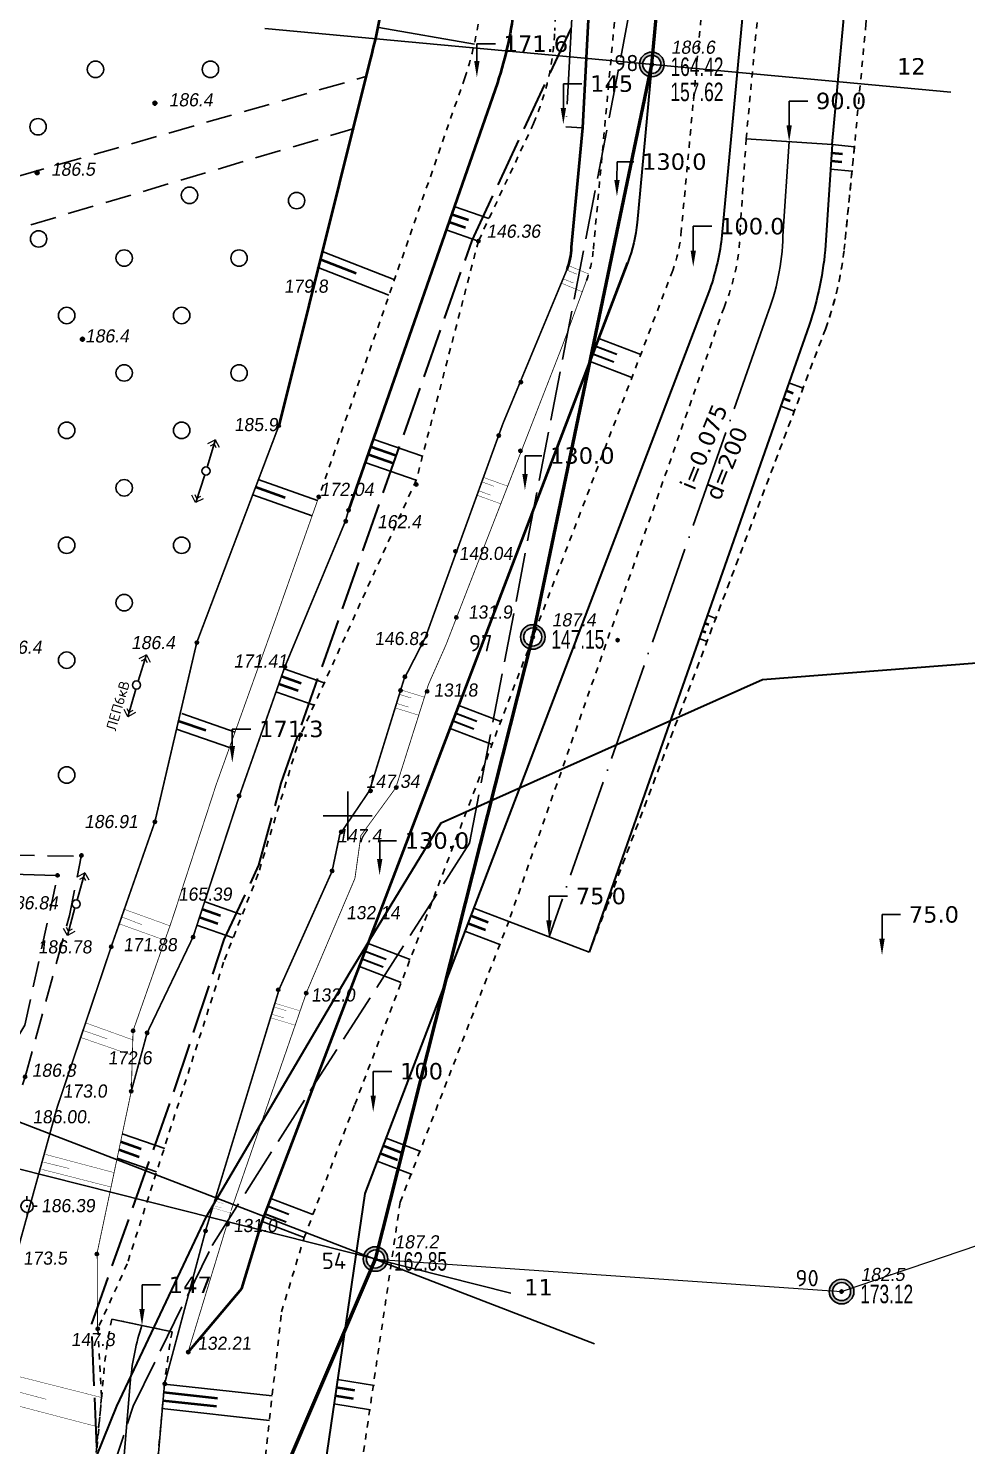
# Model space of a CAD drawing. Header units: millimetres. Extents: x 0 to 6474735, y 0 to 11273163.
# Drawn here: x 3233322.2 to 3233550.8, y 5635446.5 to 5635792 of the extents above; entities that cross this region are included whole.
import ezdxf
from ezdxf import colors
from ezdxf.entities.mleader import LeaderData, LeaderLine
from ezdxf.enums import TextEntityAlignment as Align
from ezdxf.math import Vec2, Vec3

# ---------------------------------------------------------------- set-up
doc = ezdxf.new("R2010")
doc.units = ezdxf.units.MM
doc.header["$PDMODE"] = 32
doc.header["$PDSIZE"] = 0.8
for name, pattern in [('ACAD_ISO02W100', [15, 12, -3]), ('ACAD_ISO04W100', [30, 24, -3, 0, -3]), ('AHIDDEN2', [3, 1.5, -1.5]), ('AHIDDEN4', [7, 5, -2]), ('DASHED2', [9.525, 6.35, -3.175])]:
    doc.linetypes.add(name, pattern=pattern)
for name, color, linetype in [('1 доб', 7, 'Continuous'), ('5 р1ків', 7, 'Continuous'), ('NB', 7, 'Continuous'), ('ВЫСОТЫ', 7, 'Continuous'), ('Контур запасів', 7, 'Continuous'), ('кресты', 7, 'Continuous'), ('НАДЗЕМКА', 7, 'Continuous'), ('ОБОчина', 7, 'Continuous'), ('оформлення', 7, 'Continuous'), ('ОШИБКИ', 7, 'Continuous'), ('ПИКЕТЫ', 7, 'Continuous'), ('ПЛАН НА КІНЕЦЬ', 7, 'Continuous'), ('ПРОМЫШЛ', 7, 'Continuous'), ('ПРОМЫШЛЕННЫЕ', 7, 'Continuous'), ('ПУНКТЫ', 7, 'Continuous'), ('РАСТИТ', 7, 'Continuous'), ('РЕЛЬЕФ', 7, 'Continuous'), ('ТОКА_СТ', 1, 'Continuous')]:
    doc.layers.add(name, color=color, linetype=linetype)
doc.styles.add('grad', font='grad.shx')
doc.styles.add('ISO Proportional', font='isocpeur.ttf')
doc.styles.add('universw', font='universw.shx', dxfattribs={"oblique": 10})
doc.styles.add('user', font='symeteo.shx', dxfattribs={"height": 2.5})
doc.styles.add('стиль1', font='verdana.ttf', dxfattribs={"height": 4})

# ---------------------------------------------------------------- blocks, each defined once
blk = doc.blocks.new('piket')
at = {"layer": 'ПИКЕТЫ', "linetype": 'Continuous'}
h = blk.add_hatch(color=7, dxfattribs=at)
edge = h.paths.add_edge_path()
edge.add_arc((0, 0), 0.3, 0, 360)
at = {"layer": 'ПИКЕТЫ', "color": 7, "linetype": 'Continuous'}
blk.add_circle((0, 0), 0.3, dxfattribs=at)
at = {"layer": 'ВЫСОТЫ', "style": 'universw', "oblique": 6}
blk.add_attdef('H', (1.88, -0.23), '', height=2, dxfattribs=at)
at = {"layer": 'ТОКА_СТ', "style": 'universw', "oblique": 6, "flags": 1}
blk.add_attdef('POINT', text='', height=2, dxfattribs=at).set_placement((0, -2.79), align=Align.CENTER)
blk = doc.blocks.new('89_1')
h = blk.add_hatch(color=256)
h.paths.add_polyline_path([(-1.5, 0, 1), (1.5, 0, 1)])
h.paths.add_polyline_path([(1.1, 0, -1), (-1.1, 0, -1)], flags=16)
h.paths.add_polyline_path([(0.06, 0, -1), (-0.06, 0, -1)], flags=0)
for radius in [1.5, 1.1, 0.0622]:
    blk.add_circle((0, 0), radius)
at = {"color": 7, "linetype": 'Continuous', "style": 'grad', "oblique": 10, "width": 0.7}
for tag, p in [('P37', (6.48, 0.16)), ('P4', (6.45, -2.94))]:
    blk.add_attdef(tag, text='', height=2.5, dxfattribs=at).set_placement(p, align=Align.CENTER)
at = {"color": 7, "linetype": 'Continuous', "style": 'user', "flags": 8}
blk.add_attdef('ddddd', (2.53, -1.14), '', height=2.5, dxfattribs=at)
blk = doc.blocks.new('POINTINV')
at = {"layer": 'ПУНКТЫ', "color": 0, "linetype": 'Continuous'}
blk.add_point((0, 0), dxfattribs=at)
at = {"layer": 'ВЫСОТЫ', "color": 0, "style": 'grad', "width": 0.7}
blk.add_attdef('POINT_H', (1.6, -0.8), '', height=1.65, dxfattribs=at)
at = {"layer": 'ОШИБКИ', "color": 0, "linetype": 'Continuous', "style": 'grad', "width": 0.7, "flags": 1}
blk.add_attdef('POINT_MX', text='', height=1.65, dxfattribs=at).set_placement((-4.2077, 4.453385), align=Align.RIGHT)
blk.add_attdef('POINT_MY', (2.8923, 4.253385), '', height=1.65, dxfattribs=at)
blk = doc.blocks.new('5_1')
at = {"linetype": 'Continuous'}
h = blk.add_hatch(color=7, dxfattribs=at)
edge = h.paths.add_edge_path()
edge.add_arc((0, 0), 0.0588, 0, 360)
at = {"color": 7, "linetype": 'Continuous'}
for p, q in [((-0.75, 0), (-1.25, 0)), ((0, 0.75), (0, 1.25)), ((0.75, 0), (1.25, 0)), ((0, -0.75), (0, -1.25))]:
    blk.add_line(p, q, dxfattribs=at)
for radius in [0.75, 0.0588]:
    blk.add_circle((0, 0), radius, dxfattribs=at)
at = {"color": 7, "linetype": 'Continuous', "style": 'grad', "oblique": 10, "width": 0.7}
blk.add_attdef('P4', (2, 0.7), '', height=2.5, dxfattribs=at)
blk.add_attdef('P37', text='', height=2.5, dxfattribs=at).set_placement((-2, 0), align=Align.MIDDLE_RIGHT)
at = {"color": 7, "linetype": 'Continuous', "style": 'user', "flags": 8}
blk.add_attdef('ddddd', text='', height=2.5, dxfattribs=at).set_placement((2, 0), align=Align.MIDDLE_LEFT)
at = {"color": 7, "linetype": 'Continuous', "style": 'grad', "oblique": 10, "width": 0.7}
blk.add_attdef('P69', text='', height=2.5, dxfattribs=at).set_placement((2, -0.7), align=Align.TOP_LEFT)
blk = doc.blocks.new('372')
blk.add_circle((0, 0), 1)
blk = doc.blocks.new('368')
at = {"color": 0, "linetype": 'Continuous'}
blk.add_blockref('372', (0, 0), dxfattribs=at)
blk = doc.blocks.new('A$C554904CD')
at = {"layer": '5 р1ків', "color": 7, "lineweight": 30}
for points in [[(1.42, 3.74), (6.53, 1.79)], [(0.71, 1.87), (5.81, -0.08)]]:
    blk.add_lwpolyline(points, dxfattribs=at)
at = {"layer": '5 р1ків', "color": 7}
for points in [[(2.14, 5.61), (12.34, 1.72)], [(0, 0), (10.2, -3.89)]]:
    blk.add_lwpolyline(points, dxfattribs=at)

msp = doc.modelspace()

# ---------------------------------------------------------------- hatches: boundary and pattern name
at = {"layer": 'ПИКЕТЫ', "linetype": 'Continuous'}
h = msp.add_hatch(color=7, dxfattribs=at)
edge = h.paths.add_edge_path()
edge.add_arc((3233353.031, 5635773.722), 0.48, 0, 360)
h = msp.add_hatch(color=7, dxfattribs=at)
edge = h.paths.add_edge_path()
edge.add_arc((3233324.337, 5635756.804), 0.48, 0, 360)
h = msp.add_hatch(color=7, dxfattribs=at)
edge = h.paths.add_edge_path()
edge.add_arc((3233335.386, 5635716.193), 0.48, 0, 360)

# ---------------------------------------------------------------- linework, layer by layer
at = {"color": 7, "linetype": 'DASHED2'}
msp.add_line((3233288.765, 5635590.927), (3233335.087, 5635590.167), dxfattribs=at)
for points in [[(3233237.425, 5635732.35), (3233404.425, 5635780.189)], [(3233240.623, 5635719.661), (3233401.61, 5635767.529)]]:
    msp.add_lwpolyline(points, dxfattribs=at)
at = {"color": 7}
msp.add_lwpolyline([(3233289.204, 5635586.675), (3233328.895, 5635585.473)], dxfattribs=at)
at = {"color": 7, "linetype": 'Continuous'}
for centre in [(3233365.475, 5635684.07), (3233348.545, 5635631.924), (3233333.846, 5635578.54)]:
    msp.add_circle(centre, 1, dxfattribs=at)
at = {"layer": '1 доб', "linetype": 'ACAD_ISO02W100'}
msp.add_lwpolyline([(3233327.563, 5635394.97), (3233347.76, 5635456.127), (3233366.952, 5635495.328), (3233390.897, 5635532.987), (3233429.669, 5635593.376), (3233480.412, 5635857.152), (3233485.499, 5635914.629), (3233488.094, 5635922.114), (3233489.874, 5635938.129), (3233505.084, 5635961.758), (3233507.736, 5635985.773), (3233507.499, 5636000.976), (3233503.64, 5636022.312), (3233526.553, 5636021.709), (3233560.739, 5636016.298), (3233568.277, 5636002.664), (3233618.097, 5636000.745), (3233630.062, 5635996.734), (3233629.979, 5635994.449), (3233693.283, 5635994.843), (3233695.559, 5635981.609), (3233810.917, 5635986.207)], dxfattribs=at)
at = {"layer": '1 доб', "linetype": 'ACAD_ISO02W100', "lineweight": 30}
msp.add_lwpolyline([(3233339.522, 5635431.182), (3233337.635, 5635476.211), (3233357.755, 5635532.987), (3233369.94, 5635569.924), (3233378.387, 5635587.994), (3233383.795, 5635608.016), (3233430.301, 5635740.259), (3233478.83, 5635844.222)], dxfattribs=at)
at = {"layer": '1 доб', "linetype": 'Continuous', "lineweight": 30}
msp.add_lwpolyline([(3233327.039, 5635414.733), (3233343.778, 5635456.159), (3233365.564, 5635502.369), (3233400.416, 5635561.673), (3233422.801, 5635598.31), (3233501.093, 5635633.276), (3233589.771, 5635640.154), (3233598.703, 5635643.13), (3233660.229, 5635738.041), (3233715.432, 5635772.049)], dxfattribs=at)
msp.add_lwpolyline([(3233327.039, 5635414.733), (3233343.778, 5635456.159), (3233365.564, 5635502.369), (3233400.416, 5635561.673), (3233422.801, 5635598.31), (3233501.093, 5635633.276), (3233589.771, 5635640.154), (3233598.703, 5635643.13), (3233660.229, 5635738.041), (3233715.432, 5635772.049)], dxfattribs=at)
at = {"layer": '1 доб', "color": 3, "linetype": 'Continuous', "lineweight": 30}
msp.add_lwpolyline([(3233327.039, 5635414.733), (3233343.778, 5635456.159), (3233365.564, 5635502.369), (3233400.416, 5635561.673), (3233422.801, 5635598.31), (3233501.093, 5635633.276), (3233589.771, 5635640.154), (3233598.703, 5635643.13), (3233660.229, 5635738.041), (3233715.432, 5635772.049)], dxfattribs=at)
at = {"layer": '1 доб', "color": 6}
msp.add_lwpolyline([(3233294.92, 5635535.083), (3233460.161, 5635471.328)], dxfattribs=at)
at = {"layer": '5 р1ків'}
msp.add_line((3233342.557, 5635477.383), (3233357.232, 5635474.286), dxfattribs=at)
at = {"layer": '5 р1ків', "lineweight": 40}
msp.add_lwpolyline([(3233361.161, 5635469.344), (3233361.161, 5635469.344), (3233374.202, 5635484.837), (3233374.202, 5635484.837), (3233379.166, 5635501.135), (3233468.238, 5635734.909)], dxfattribs=at)
at = {"layer": '5 р1ків', "linetype": 'AHIDDEN2'}
msp.add_lwpolyline([(3233375.673, 5635405.254), (3233383.875, 5635479.119), (3233389.394, 5635497.238), (3233401.735, 5635529.699), (3233479.036, 5635732.579)], dxfattribs=at)
at = {"layer": '5 р1ків', "color": 7, "lineweight": 30}
for points in [[(3233404.272, 5635567.027), (3233409.374, 5635565.083)], [(3233403.56, 5635565.158), (3233408.662, 5635563.214)], [(3233380.59, 5635504.873), (3233385.693, 5635502.929)], [(3233379.878, 5635503.004), (3233384.98, 5635501.06)]]:
    msp.add_lwpolyline(points, dxfattribs=at)
at = {"layer": '5 р1ків', "color": 7}
for points in [[(3233404.984, 5635568.896), (3233415.189, 5635565.008)], [(3233402.848, 5635563.289), (3233413.052, 5635559.401)], [(3233381.302, 5635506.742), (3233391.527, 5635502.846)], [(3233379.166, 5635501.135), (3233389.394, 5635497.238)]]:
    msp.add_lwpolyline(points, dxfattribs=at)
at = {"layer": '5 р1ків', "linetype": 'AHIDDEN2'}
msp.add_lwpolyline([(3233373.505, 5635272.689), (3233360.435, 5635290.396), (3233345.077, 5635314.241, -0.1663266), (3233342.818, 5635323.462), (3233349.67, 5635398.783), (3233355.372, 5635461.558, -0.0160843), (3233357.208, 5635474.291), (3233342.557, 5635477.383, 0.0285312), (3233340.704, 5635465.496), (3233334.931, 5635402.187), (3233327.88, 5635324.821, 0.1667959), (3233332.466, 5635306.119), (3233348.083, 5635281.872), (3233361.253, 5635263.645), (3233373.505, 5635272.689), (3233373.505, 5635272.689), (3233367.471, 5635268.235)], format="xyb", dxfattribs=at)
at = {"layer": 'NB', "color": 7, "linetype": 'Continuous', "lineweight": 20}
for points in [[(3233365.912, 5635690.751), (3233367.744, 5635691.703), (3233368.668, 5635689.923)], [(3233366.54, 5635690.206), (3233367.432, 5635690.67), (3233367.895, 5635689.778)], [(3233364.788, 5635677.328), (3233362.951, 5635676.384), (3233362.035, 5635678.168)], [(3233364.162, 5635677.875), (3233363.268, 5635677.416), (3233362.809, 5635678.31)], [(3233349.167, 5635638.401), (3233351.021, 5635639.311), (3233351.905, 5635637.512)], [(3233349.783, 5635637.842), (3233350.686, 5635638.286), (3233351.129, 5635637.384)], [(3233348.291, 5635625.182), (3233346.478, 5635624.194), (3233345.518, 5635625.954)], [(3233347.652, 5635625.714), (3233346.77, 5635625.233), (3233346.289, 5635626.115)], [(3233334.13, 5635585.138), (3233335.926, 5635586.157), (3233336.915, 5635584.413)], [(3233334.778, 5635584.617), (3233335.652, 5635585.113), (3233336.148, 5635584.239)], [(3233333.54, 5635571.866), (3233331.734, 5635570.864), (3233330.761, 5635572.617)], [(3233332.897, 5635572.393), (3233332.018, 5635571.905), (3233331.53, 5635572.784)]]:
    msp.add_lwpolyline(points, dxfattribs=at)
at = {"layer": 'Контур запасів', "color": 5, "linetype": 'Continuous', "lineweight": 50}
msp.add_lwpolyline([(3233531.122, 5636161.14), (3233677.57, 5636160.94), (3233863.616, 5636186.105), (3233938.344, 5636043.124), (3233976.254, 5635840.16), (3233904.733, 5635671.708), (3233892.023, 5635420.863), (3233850.767, 5635332.582), (3233782.316, 5635239.745), (3233681.438, 5635245.908), (3233597.073, 5635240.683), (3233461.145, 5635251.016), (3233358.467, 5635271.451), (3233358.828, 5635380.034), (3233406.788, 5635492.018), (3233445.079, 5635643.627), (3233474.096, 5635783.184), (3233485.443, 5635905.913), (3233500.56, 5636033.677), (3233531.122, 5636161.14)], dxfattribs=at)
at = {"layer": 'Контур запасів', "color": 5, "linetype": 'Continuous', "lineweight": 15}
msp.add_lwpolyline([(3233406.759, 5635492.025), (3233520.327, 5635484.078), (3233736.061, 5635557.437), (3233892.023, 5635420.863)], dxfattribs=at)
at = {"layer": 'кресты', "color": 3, "linetype": 'Continuous'}
for p, q in [((3233400, 5635594), (3233400, 5635606)), ((3233394, 5635600), (3233406, 5635600))]:
    msp.add_line(p, q, dxfattribs=at)
at = {"layer": 'НАДЗЕМКА'}
for points in [[(3233365.765, 5635685.027), (3233367.771, 5635691.764)], [(3233362.992, 5635676.374), (3233365.172, 5635683.117)], [(3233348.923, 5635632.85), (3233351.017, 5635639.325)], [(3233346.468, 5635624.152), (3233348.352, 5635630.943)], [(3233334.083, 5635579.512), (3233335.942, 5635586.211)], [(3233331.733, 5635570.866), (3233333.555, 5635577.584)]]:
    msp.add_lwpolyline(points, dxfattribs=at)
at = {"layer": 'ОБОчина', "color": 1, "linetype": 'DASHED2'}
msp.add_lwpolyline([(3233474.293, 5635785.375), (3233474.299, 5635785.379)], dxfattribs=at)
at = {"layer": 'ОБОчина', "color": 7, "linetype": 'DASHED2'}
for points, elevation in [([(3233282.086, 5635341.394), (3233293.62, 5635460.6), (3233299.55, 5635482.97), (3233310.78, 5635505.59), (3233317.652, 5635525.51), (3233321.42, 5635536.44), (3233332.212, 5635575.73), (3233335.087, 5635590.167)], 183.29), ([(3233318.292, 5635543.91), (3233321.38, 5635549.05), (3233329.312, 5635585.361)], 183.28)]:
    msp.add_lwpolyline(points, dxfattribs=dict(at, elevation=elevation))
at = {"layer": 'ПИКЕТЫ', "color": 7, "linetype": 'Continuous'}
for centre in [(3233353.031, 5635773.722, 186.81), (3233324.337, 5635756.804, 186.81), (3233335.386, 5635716.193, 186.81)]:
    msp.add_circle(centre, 0.48, dxfattribs=at)
at = {"layer": 'ПЛАН НА КІНЕЦЬ'}
for p, q in [((3233430.914, 5635788.09), (3233407.617, 5635792.165)), ((3233457.17, 5635767.712), (3233453.176, 5635767.93)), ((3233518.026, 5635763.658), (3233523.456, 5635763.115)), ((3233517.632, 5635757.668), (3233522.859, 5635757.145)), ((3233411.467, 5635730.687), (3233394.049, 5635737.483)), ((3233410.014, 5635726.961), (3233392.595, 5635733.757)), ((3233507.484, 5635705.559), (3233510.923, 5635704.256)), ((3233505.499, 5635699.895), (3233508.797, 5635698.645)), ((3233392.659, 5635676.914), (3233378.225, 5635682.016)), ((3233391.325, 5635673.143), (3233376.892, 5635678.245)), ((3233487.633, 5635648.918), (3233489.668, 5635648.147)), ((3233485.648, 5635643.254), (3233487.542, 5635642.536)), ((3233372.548, 5635620.457), (3233359.619, 5635624.955)), ((3233371.233, 5635616.679), (3233358.304, 5635621.177))]:
    msp.add_line(p, q, dxfattribs=at)
at = {"layer": 'ПЛАН НА КІНЕЦЬ', "lineweight": 40}
for p, q in [((3233517.763, 5635759.665), (3233520.41, 5635759.4)), ((3233517.894, 5635761.662), (3233520.576, 5635761.393)), ((3233402.031, 5635732.222), (3233393.322, 5635735.62)), ((3233506.16, 5635701.783), (3233507.833, 5635701.149)), ((3233506.822, 5635703.671), (3233508.518, 5635703.028)), ((3233384.775, 5635677.58), (3233377.558, 5635680.131)), ((3233486.971, 5635647.03), (3233487.965, 5635646.653)), ((3233486.309, 5635645.142), (3233487.28, 5635644.774)), ((3233365.426, 5635620.817), (3233358.962, 5635623.066))]:
    msp.add_line(p, q, dxfattribs=at)
for points in [[(3234009.542, 5635767.411), (3234021.847, 5635793.833, 0.1069798), (3234025.997, 5635813.415), (3234024.382, 5635849.15), (3233997.98, 5635999.613, 0.0849709), (3233994.424, 5636010.122), (3233978.762, 5636040.36), (3233972.096, 5636055.382), (3233904.415, 5636207.428), (3233891.208, 5636235.715), (3233891.208, 5636235.715), (3233857.497, 5636231.337), (3233671.216, 5636207.913), (3233531.157, 5636186.564, 0.2450962), (3233506.398, 5636167.068), (3233459.67, 5636051.13, 0.0771931), (3233455.397, 5636031.577), (3233449.913, 5635909.66), (3233440.618, 5635798.007, -0.0541724), (3233436.463, 5635778.706), (3233400.198, 5635674.509)], [(3233444.413, 5636038.615), (3233425.883, 5635912.189), (3233409.163, 5635803.015, -0.0332926), (3233405.221, 5635783.383), (3233383.233, 5635695.125)], [(3233458.945, 5635800.261), (3233457.17, 5635767.712), (3233454.471, 5635738.595, -0.0809893), (3233453.351, 5635733.073)]]:
    msp.add_lwpolyline(points, format="xyb", dxfattribs=at)
at = {"layer": 'ПЛАН НА КІНЕЦЬ', "linetype": 'AHIDDEN2'}
for points in [[(3233894.546, 5635674.92), (3233923.189, 5635789.349), (3233928.117, 5635806.222), (3233926.374, 5635834.746), (3233898.973, 5635984.383), (3233894.146, 5636006.561), (3233836.932, 5636136.566), (3233813.617, 5636133.413), (3233614.045, 5636109.472), (3233580.485, 5636105.456, 0.2462996), (3233575.856, 5636101.919), (3233546.464, 5636029.415, 0.0674874), (3233544.726, 5636021.978), (3233540.287, 5635955.734), (3233538.651, 5635925.898), (3233526.249, 5635793.009), (3233523.437, 5635762.931), (3233520.955, 5635738.045, -0.0571521), (3233516.449, 5635718.843), (3233458.857, 5635566.813)], [(3233538.053, 5636127.497), (3233505.958, 5636039.299, 0.0746743), (3233503.414, 5636026.757), (3233500.262, 5635958.625), (3233496.311, 5635904.768), (3233481.248, 5635742.344, -0.0732585), (3233479.036, 5635732.579)], [(3233444.413, 5636038.615, -0.2717333), (3233447.517, 5636032.982), (3233441.957, 5635910.495), (3233432.705, 5635799.491, -0.0552908), (3233428.526, 5635779.894), (3233392.955, 5635677.754)], [(3233457.348, 5635917.912), (3233450.456, 5635791.441, -0.0899523), (3233445.303, 5635768.812), (3233431.837, 5635740.12), (3233416.71, 5635681.882), (3233388.536, 5635619.783), (3233378.195, 5635585.868), (3233369.776, 5635564.392), (3233346.281, 5635490.821), (3233339.106, 5635475.027), (3233340.044, 5635458.266), (3233333.807, 5635395.709), (3233329.057, 5635372.43), (3233325.9, 5635351.689), (3233323.76, 5635337.63), (3233328.356, 5635312.5), (3233340.359, 5635293.864), (3233348.772, 5635280.917), (3233363.309, 5635260.798), (3233374.19, 5635244.927)], [(3233475.498, 5635906.961), (3233459.805, 5635737.651, -0.0600817), (3233458.167, 5635730.507)], [(3233497.071, 5635765.037), (3233495.658, 5635743.558, -0.0948969), (3233491.68, 5635723.957), (3233439.229, 5635574.299)], [(3233523.474, 5635763.3), (3233520.96, 5635738.151, -0.0590344), (3233516.376, 5635718.679), (3233458.857, 5635566.813)]]:
    msp.add_lwpolyline(points, format="xyb", dxfattribs=at)
at = {"layer": 'ПЛАН НА КІНЕЦЬ', "lineweight": 30}
for points in [[(3233508.615, 5635927.908), (3233491.149, 5635741.487, -0.0576494), (3233488.223, 5635728.416), (3233404.182, 5635507.955), (3233389.886, 5635410.459), (3233387.421, 5635384.016), (3233388.596, 5635362.972), (3233392.308, 5635356.082), (3233402.641, 5635353.162), (3233402.641, 5635353.162), (3233466.861, 5635332.719), (3233494.51, 5635328.063), (3233552.748, 5635324.078), (3233592.339, 5635321.723), (3233631.931, 5635319.814), (3233677.083, 5635308.877), (3233707.445, 5635304.652), (3233753.376, 5635299.586), (3233766.577, 5635297.637), (3233781.215, 5635294.32)], [(3233485.455, 5635906.038), (3233470.497, 5635744.652, -0.0643117), (3233468.238, 5635734.909)], [(3233518.026, 5635763.658), (3233516.412, 5635739.123, -0.0625354), (3233512.42, 5635719.642), (3233458.857, 5635566.813)]]:
    msp.add_lwpolyline(points, format="xyb", dxfattribs=at)
at = {"layer": 'ПЛАН НА КІНЕЦЬ', "linetype": 'AHIDDEN2'}
for points in [[(3233497.071, 5635765.037), (3233499.858, 5635794.896), (3233508.615, 5635927.908)], [(3233781.777, 5635296.799), (3233767.337, 5635300.071), (3233677.582, 5635313.095), (3233636.377, 5635324.315), (3233613.104, 5635326.045), (3233596.556, 5635327.802), (3233552.518, 5635331.043), (3233471.2, 5635336.949), (3233398.292, 5635363.542), (3233397.28, 5635365.421), (3233396.383, 5635383.77), (3233398.636, 5635409.434), (3233412.792, 5635505.872), (3233439.228, 5635574.299)]]:
    msp.add_lwpolyline(points, dxfattribs=at)
at = {"layer": 'ПЛАН НА КІНЕЦЬ', "lineweight": 30}
msp.add_lwpolyline([(3233518.026, 5635763.658), (3233520.813, 5635793.516), (3233529.57, 5635926.538)], dxfattribs=at)
at = {"layer": 'ПЛАН НА КІНЕЦЬ', "linetype": 'ACAD_ISO04W100'}
msp.add_lwpolyline([(3233461.342, 5635917.695), (3233453.176, 5635767.93)], dxfattribs=at)
at = {"layer": 'ПЛАН НА КІНЕЦЬ'}
for points in [[(3233546.959, 5635776.447), (3233379.812, 5635791.9)], [(3233497.071, 5635765.037), (3233518.026, 5635763.658)], [(3233434.4, 5635745.581), (3233425.957, 5635748.52)], [(3233431.837, 5635740.12), (3233423.985, 5635742.853)], [(3233418.217, 5635687.683), (3233406.235, 5635691.854)], [(3233416.7, 5635681.858), (3233404.262, 5635686.187)], [(3233394.296, 5635632.479), (3233384.502, 5635635.887)], [(3233391.806, 5635626.992), (3233382.53, 5635630.221)], [(3233374.072, 5635575.987), (3233365.247, 5635579.059)], [(3233439.228, 5635574.299), (3233430.71, 5635577.546)], [(3233372.1, 5635570.321), (3233363.274, 5635573.392)], [(3233458.857, 5635566.813), (3233439.229, 5635574.299)], [(3233437.091, 5635568.692), (3233428.573, 5635571.939)], [(3233439.707, 5635483.728), (3233286.891, 5635522.325)], [(3233355.426, 5635518.947), (3233345.091, 5635522.544)], [(3233417.856, 5635518.234), (3233409.338, 5635521.481)], [(3233353.453, 5635513.28), (3233343.841, 5635516.626)], [(3233415.719, 5635512.628), (3233407.2, 5635515.875)], [(3233406.539, 5635461.202), (3233397.539, 5635462.653)], [(3233355.372, 5635461.558), (3233381.602, 5635458.645)], [(3233354.71, 5635455.594), (3233380.94, 5635452.682)], [(3233405.584, 5635455.279), (3233396.584, 5635456.729)]]:
    msp.add_lwpolyline(points, dxfattribs=at)
at = {"layer": 'ПЛАН НА КІНЕЦЬ', "linetype": 'ACAD_ISO04W100'}
for points in [[(3233507.548, 5635764.348), (3233506.035, 5635741.341, -0.087648), (3233502.071, 5635721.86), (3233449.043, 5635570.556)], [(3233365.569, 5635270.812), (3233338.775, 5635310.183, -0.1617264), (3233335.349, 5635324.141), (3233347.111, 5635462.704, -0.0570183), (3233349.882, 5635475.837)]]:
    msp.add_lwpolyline(points, format="xyb", dxfattribs=at)
at = {"layer": 'ПЛАН НА КІНЕЦЬ', "lineweight": 40}
for points in [[(3233429.423, 5635745.196), (3233425.3, 5635746.631)], [(3233428.667, 5635743.341), (3233424.642, 5635744.742)], [(3233411.138, 5635685.912), (3233404.92, 5635688.076)], [(3233411.645, 5635687.853), (3233405.577, 5635689.965)], [(3233387.912, 5635630.465), (3233383.187, 5635632.11)], [(3233388.655, 5635632.324), (3233383.845, 5635633.999)], [(3233369.002, 5635575.634), (3233364.589, 5635577.17)], [(3233368.345, 5635573.745), (3233363.932, 5635575.281)], [(3233433.544, 5635572.185), (3233429.285, 5635573.808)], [(3233434.257, 5635574.053), (3233429.998, 5635575.677)], [(3233349.184, 5635516.884), (3233344.257, 5635518.599)], [(3233349.721, 5635518.815), (3233344.674, 5635520.571)], [(3233412.172, 5635516.12), (3233407.913, 5635517.744)], [(3233412.884, 5635517.989), (3233408.625, 5635519.613)], [(3233355.151, 5635459.57), (3233368.266, 5635458.113)], [(3233401.72, 5635459.953), (3233397.22, 5635460.678)], [(3233354.93, 5635457.582), (3233368.045, 5635456.126)], [(3233401.402, 5635457.979), (3233396.902, 5635458.704)]]:
    msp.add_lwpolyline(points, dxfattribs=at)
at = {"layer": 'ПЛАН НА КІНЕЦЬ', "color": 2}
msp.add_circle((3233474.096, 5635783.184), 0.000000000466, dxfattribs=at)
at = {"layer": 'ПРОМЫШЛ', "color": 7, "linetype": 'Continuous'}
for points, const_width in [([(3233365.393, 5635498.992), (3233383.327, 5635557.819), (3233396.197, 5635586.533), (3233398.076, 5635595.489), (3233405.322, 5635606.185), (3233413.739, 5635633.394), (3233418.941, 5635643.532), (3233437.826, 5635695.651), (3233453.362, 5635733.068), (3233453.362, 5635733.068)], 0.4), ([(3233453.351, 5635733.073), (3233455.85, 5635732.036)], 0.1), ([(3233453.793, 5635734.138), (3233458.748, 5635732.082)], 0.1), ([(3233452.025, 5635729.878), (3233457.15, 5635727.752)], 0.1), ([(3233452.467, 5635730.943), (3233455.008, 5635729.888)], 0.1), ([(3233432.675, 5635681.436), (3233435.616, 5635680.37)], 0.1), ([(3233433.068, 5635682.52), (3233438.975, 5635680.38)], 0.1), ([(3233431.497, 5635678.184), (3233437.302, 5635676.08)], 0.1), ([(3233431.89, 5635679.268), (3233434.805, 5635678.211)], 0.1), ([(3233347.276, 5635532.893), (3233351.144, 5635547.142), (3233362.328, 5635570.506), (3233373.616, 5635604.934), (3233384.705, 5635636.392), (3233399.461, 5635671.881), (3233400.198, 5635674.509)], 0.4), ([(3233412.58, 5635629.646), (3233415.463, 5635628.754)], 0.1), ([(3233412.92, 5635630.747), (3233418.693, 5635628.961)], 0.1), ([(3233411.557, 5635626.341), (3233417.304, 5635624.563)], 0.1), ([(3233411.898, 5635627.442), (3233414.775, 5635626.553)], 0.1), ([(3233345.676, 5635577.215), (3233356.647, 5635573.249)], 0.1), ([(3233344.455, 5635573.669), (3233355.423, 5635569.737)], 0.1), ([(3233345.027, 5635575.371), (3233349.894, 5635573.497)], 0.1), ([(3233382.034, 5635553.459), (3233385.042, 5635552.552)], 0.08), ([(3233382.3, 5635554.342), (3233388.366, 5635552.514)], 0.08), ([(3233335.99, 5635549.637), (3233347.589, 5635545.458)], 0.1), ([(3233381.235, 5635550.809), (3233387.102, 5635549.041)], 0.08), ([(3233381.502, 5635551.693), (3233384.46, 5635550.801)], 0.08), ([(3233334.769, 5635546.09), (3233347.427, 5635541.701)], 0.1), ([(3233335.341, 5635547.792), (3233341.467, 5635545.671)], 0.1), ([(3233326.347, 5635517.528), (3233342.899, 5635513.133)], 0.1), ([(3233325.871, 5635515.631), (3233332.166, 5635514.086)], 0.1), ([(3233325.459, 5635513.883), (3233342.158, 5635509.62)], 0.1), ([(3233367.358, 5635504.439), (3233371.576, 5635503.197)], 0.05), ([(3233367.525, 5635504.991), (3233369.413, 5635504.422)], 0.05), ([(3233367.858, 5635506.095), (3233369.72, 5635505.534)], 0.05), ([(3233368.024, 5635506.647), (3233372.136, 5635505.42)], 0.05), ([(3233355.373, 5635461.564), (3233365.477, 5635499.249)], 0.4), ([(3233311.656, 5635465.465), (3233340.012, 5635458.274)], 0.1), ([(3233309.815, 5635458.805), (3233339.356, 5635451.068)], 0.1), ([(3233310.712, 5635462.049), (3233326.561, 5635457.835)], 0.1), ([(3233346.874, 5635363.682), (3233355.373, 5635461.564)], 0.4)]:
    msp.add_lwpolyline(points, dxfattribs=dict(at, const_width=const_width))
at = {"layer": 'ПРОМЫШЛ', "color": 7, "linetype": 'AHIDDEN4', "const_width": 0.2}
for points in [[(3233371.573, 5635503.824), (3233390, 5635557.079), (3233401.647, 5635584.517), (3233401.771, 5635584.841), (3233403.212, 5635595.207), (3233411.717, 5635606.868), (3233419.656, 5635632.01), (3233423.98, 5635641.8), (3233429.169, 5635655.188), (3233452.339, 5635714.709), (3233458.167, 5635730.507)], [(3233361.081, 5635469.218), (3233371.513, 5635503.466)]]:
    msp.add_lwpolyline(points, dxfattribs=at)
at = {"layer": 'ПРОМЫШЛ', "linetype": 'Continuous', "const_width": 0.4}
msp.add_lwpolyline([(3233312.574, 5635468.782), (3233329.215, 5635528.963), (3233342.393, 5635568.145), (3233353.023, 5635598.555), (3233363.229, 5635642.268), (3233383.233, 5635695.125)], dxfattribs=at)
at = {"layer": 'ПРОМЫШЛ', "color": 7, "linetype": 'ACAD_ISO02W100', "const_width": 0.2}
msp.add_lwpolyline([(3233392.955, 5635677.754), (3233382.574, 5635648.385), (3233367.989, 5635607.726), (3233357.121, 5635574.412), (3233347.713, 5635547.653), (3233347.29, 5635533.047)], dxfattribs=at)
at = {"layer": 'ПРОМЫШЛ', "color": 7, "linetype": 'Continuous', "lineweight": 40, "const_width": 0.2}
for points in [[(3233347.28, 5635533.014), (3233347.276, 5635532.893), (3233338.903, 5635493.245)], [(3233339.051, 5635474.92), (3233338.981, 5635493.526)]]:
    msp.add_lwpolyline(points, dxfattribs=at)
at = {"layer": 'РЕЛЬЕФ', "color": 7, "linetype": 'Continuous', "lineweight": 20}
for p, q in [((3233347.2, 5635534.752), (3233347.276, 5635533.888)), ((3233532.303, 5635488.151), (3233532.253, 5635488.155))]:
    msp.add_line(p, q, dxfattribs=at)

# ---------------------------------------------------------------- block references
at = {"layer": '5 р1ків', "color": 211}
for p in [(3233459.039, 5635710.765), (3233424.957, 5635621.315)]:
    msp.add_blockref('A$C554904CD', p, dxfattribs=at)
at = {"layer": 'ПИКЕТЫ', "color": 4, "xscale": 1.333333333488554, "yscale": 1.333333333488554, "zscale": 1.333333333488554}
for p in [(3233431.837, 5635740.12, 189.03), (3233442.208, 5635705.741), (3233383.194, 5635695.125), (3233436.805, 5635692.729), (3233442.071, 5635688.976), (3233416.707, 5635680.824), (3233392.955, 5635677.754), (3233400.198, 5635674.509), (3233399.536, 5635671.834), (3233426.261, 5635664.507), (3233426.461, 5635648.407), (3233363.256, 5635642.243), (3233418.024, 5635641.837), (3233465.765, 5635642.852), (3233384.705, 5635636.392), (3233413.938, 5635633.922), (3233412.875, 5635630.607), (3233419.343, 5635630.381), (3233388.536, 5635619.783), (3233373.541, 5635604.886), (3233405.572, 5635606.101), (3233411.83, 5635606.921, 189.03), (3233353.023, 5635598.555), (3233398.417, 5635596.123), (3233335.142, 5635590.381), (3233396.198, 5635586.606), (3233329.316, 5635585.532), (3233362.328, 5635570.506), (3233342.388, 5635568.143), (3233383.092, 5635557.631), (3233389.887, 5635556.839), (3233347.713, 5635547.653), (3233351.144, 5635547.142), (3233347.276, 5635532.893), (3233370.754, 5635500.518), (3233365.372, 5635498.855), (3233338.903, 5635493.245), (3233339.106, 5635475.027), (3233361.161, 5635469.344), (3233355.423, 5635461.583)]:
    msp.add_blockref('piket', p, dxfattribs=at)
at = {"layer": 'ПИКЕТЫ', "color": 4}
ref = msp.add_blockref('piket', (3233321.42, 5635536.44, 186.79), dxfattribs=dict(at, xscale=1.333333333333333, yscale=1.333333333333333, zscale=1.333333333333333))
ref.add_attrib('H', '186.8', (3233323.02, 5635536.44, 186.79), dxfattribs={"layer": 'ВЫСОТЫ', "height": 3.2, "style": 'universw', "oblique": 10})
at = {"layer": 'ПРОМЫШЛЕННЫЕ', "color": 7, "linetype": 'Continuous', "xscale": 1.999999999985556, "yscale": 1.999999999985556, "zscale": 1.999999999985556, "rotation": 353.291126940981}
for p in [(3233474.096, 5635783.184), (3233445.079, 5635643.627), (3233406.759, 5635492.025), (3233520.327, 5635484.078)]:
    msp.add_blockref('89_1', p, dxfattribs=at)
at = {"layer": 'ПУНКТЫ', "color": 7, "linetype": 'Continuous'}
ref = msp.add_blockref('POINTINV', (3233474.104, 5635783.177), dxfattribs=at)
ref.add_attrib('POINT_H', '186.6', (3233478.73, 5635785.769), dxfattribs={"layer": 'ВЫСОТЫ', "color": 0, "height": 3.2, "style": 'universw', "oblique": 10})
ref = msp.add_blockref('POINTINV', (3233445.081, 5635643.621), dxfattribs=at)
ref.add_attrib('POINT_H', '187.4', (3233449.706, 5635646.213), dxfattribs={"layer": 'ВЫСОТЫ', "color": 0, "height": 3.2, "style": 'universw', "oblique": 10})
at = {"layer": 'ПУНКТЫ', "color": 7, "linetype": 'Continuous', "xscale": 1.999999999954402, "yscale": 1.999999999954402, "zscale": 1.999999999954402, "rotation": 0.7079295537942867}
msp.add_blockref('5_1', (3233321.885, 5635504.873), dxfattribs=at)
at = {"layer": 'ПУНКТЫ', "color": 7, "linetype": 'Continuous'}
ref = msp.add_blockref('POINTINV', (3233406.764, 5635492.017), dxfattribs=at)
ref.add_attrib('POINT_H', '187.2', (3233411.389, 5635494.609), dxfattribs={"layer": 'ВЫСОТЫ', "color": 0, "height": 3.2, "style": 'universw', "oblique": 10})
ref = msp.add_blockref('POINTINV', (3233520.321, 5635484.074), dxfattribs=at)
ref.add_attrib('POINT_H', '182.5', (3233524.946, 5635486.666), dxfattribs={"layer": 'ВЫСОТЫ', "color": 0, "height": 3.2, "style": 'universw', "oblique": 10})
at = {"layer": 'РАСТИТ', "color": 7, "linetype": 'Continuous', "xscale": 2, "yscale": 2, "zscale": 2}
for p in [(3233338.565, 5635781.972), (3233366.565, 5635781.972), (3233324.565, 5635767.972), (3233361.459, 5635751.271), (3233387.545, 5635749.983), (3233324.698, 5635740.65), (3233345.545, 5635735.983), (3233373.545, 5635735.983), (3233331.545, 5635721.983), (3233359.545, 5635721.983), (3233345.545, 5635707.983), (3233373.545, 5635707.983), (3233331.545, 5635693.983), (3233359.545, 5635693.983), (3233345.545, 5635679.983), (3233331.545, 5635665.983), (3233359.545, 5635665.983), (3233345.545, 5635651.983), (3233331.545, 5635637.983), (3233331.545, 5635609.983)]:
    msp.add_blockref('368', p, dxfattribs=at)

# ---------------------------------------------------------------- texts
at = {"color": 7, "insert": (3233341.069, 5635621.258), "char_height": 1, "width": 16.15556, "attachment_point": 1, "rotation": 73.64667}
msp.add_mtext('{\\Ftxt.shx|c204;\\H2.5x;ЛЕП6кВ}', dxfattribs=at)
at = {"layer": 'ВЫСОТЫ', "color": 0, "style": 'grad', "width": 0.7}
for tag, p in [('164.42', (3233478.652, 5635780.355)), ('157.62', (3233478.638, 5635774.224)), ('147.15', (3233449.628, 5635640.799)), ('162.85', (3233411.311, 5635489.195)), ('173.12', (3233524.868, 5635481.252))]:
    msp.add_attdef(tag, p, '', height=4.501, dxfattribs=at)
at = {"layer": 'ВЫСОТЫ', "style": 'universw', "oblique": 10}
for tag, p in [('186.4', (3233361.747, 5635772.954, 186.81)), ('186.5', (3233333.053, 5635756.035, 186.81)), ('146.36', (3233440.333, 5635740.934)), ('186.4', (3233341.354, 5635715.407, 186.81)), ('172.04', (3233399.738, 5635678, 172.04)), ('162.4', (3233412.523, 5635670.136, 162.43)), ('186.4', (3233320.072, 5635639.533, 186.81)), ('186.4', (3233352.57, 5635640.66, 186.38)), ('171.41', (3233378.708, 5635636.175, 171.41)), ('147.34', (3233410.936, 5635606.86)), ('186.91', (3233342.326, 5635597.041, 186.91)), ('147.4', (3233402.851, 5635593.595)), ('186.84', (3233322.866, 5635577.244, 186.84))]:
    msp.add_attdef(tag, text='', height=3.2, dxfattribs=at).set_placement(p, align=Align.CENTER)
at = {"layer": 'ВЫСОТЫ', "style": 'universw', "oblique": 6}
for tag, p in [('179.8', (3233384.506, 5635727.538, 179.84)), ('185.9', (3233372.341, 5635693.797, 185.88)), ('148.04', (3233427.129, 5635662.393, 131.02)), ('131.9', (3233429.381, 5635648.106, 131.02)), ('146.82', (3233406.542, 5635641.669, 148.31)), ('131.8', (3233420.96, 5635629.09, 131.02)), ('165.39', (3233358.735, 5635579.358)), ('132.14', (3233399.672, 5635574.841, 131.02)), ('186.78', (3233324.577, 5635566.508, 186.78)), ('171.88', (3233345.359, 5635567.04, 171.88)), ('132.0', (3233391.12, 5635554.786, 131.02)), ('172.6', (3233341.599, 5635539.471, 172.55)), ('173.0', (3233330.658, 5635531.364, 173.02)), ('186.00.', (3233323.241, 5635525.101, 186)), ('186.39', (3233325.375, 5635503.44, 186.39)), ('173.5', (3233320.941, 5635490.647, 173.54)), ('147.8', (3233332.607, 5635470.806, 147.07)), ('132.21', (3233363.41, 5635469.902, 131.64))]:
    msp.add_attdef(tag, p, '', height=3.2, dxfattribs=at)
at = {"layer": 'оформлення', "style": 'universw', "oblique": 6}
msp.add_attdef('131.0', (3233372.129, 5635498.586, 131.02), '', height=3.2, dxfattribs=at)
at = {"layer": 'ПЛАН НА КІНЕЦЬ', "linetype": 'AHIDDEN4', "char_height": 4, "attachment_point": 1, "style": 'ISO Proportional'}
for s, insert in [('98', (3233464.896, 5635785.505)), ('97', (3233429.535, 5635644.113)), ('54', (3233393.706, 5635493.584)), ('90', (3233509.078, 5635489.37))]:
    msp.add_mtext_dynamic_manual_height_columns(s, width=8.18768, gutter_width=7.5, heights=[0], dxfattribs=dict(at, insert=insert))
at = {"layer": 'ПЛАН НА КІНЕЦЬ', "char_height": 4, "attachment_point": 1, "style": 'стиль1'}
for s, insert in [('12', (3233533.828, 5635784.705)), ('11', (3233442.97, 5635487.137))]:
    msp.add_mtext_dynamic_manual_height_columns(s, width=3.78159, gutter_width=7.5, heights=[0], dxfattribs=dict(at, insert=insert))
at = {"layer": 'ПЛАН НА КІНЕЦЬ', "color": 6, "insert": (3233480.748, 5635680.63), "char_height": 4, "attachment_point": 1, "rotation": 67.92175, "style": 'стиль1'}
msp.add_mtext_dynamic_manual_height_columns('{\\C256;і=0.075\\Pd=200}', width=8.62343, gutter_width=20, heights=[0], dxfattribs=at)

# ---------------------------------------------------------------- leaders
at = {"layer": '5 р1ків'}
ml = msp.add_multileader_mtext('Standard', dxfattribs=at)
ml.set_content('171.6', color=256, style='стиль1')
ml.set_leader_properties()
ml.build(insert=Vec2(0, 0))
ml.multileader.update_dxf_attribs({"text_right_attachment_type": 6, "dogleg_length": 0.36})
ctx = ml.context
ctx.base_point, ctx.plane_origin = Vec3(3233436, 5635788.183), Vec3(3233431.468, 5635780.025)
ctx.right_attachment = 6
notes = []
notes.append((ctx, [(0, (1, 1, 0), (3233431.471, 5635788.183), (1, 0), 4.53, [(0, [(3233431.468, 5635780.025)], 0, [])])]))
ctx.mtext.insert, ctx.mtext.flow_direction = Vec3(3233438, 5635790.225), 5
ml = msp.add_multileader_mtext('Standard', dxfattribs=at)
ml.set_content('145', color=256, style='стиль1')
ml.set_leader_properties()
ml.build(insert=Vec2(0, 0))
ml.multileader.update_dxf_attribs({"text_right_attachment_type": 6, "dogleg_length": 0.36})
ctx = ml.context
ctx.base_point, ctx.plane_origin = Vec3(3233457.068, 5635778.457), Vec3(3233452.539, 5635768.564)
ctx.right_attachment = 6
notes.append((ctx, [(0, (1, 1, 0), (3233452.539, 5635778.457), (1, 0), 4.53, [(0, [(3233452.539, 5635768.564)], 0, [])])]))
ctx.mtext.insert, ctx.mtext.flow_direction = Vec3(3233459.068, 5635780.499), 5
ml = msp.add_multileader_mtext('Standard', dxfattribs=at)
ml.set_content('90.0', color=256, style='стиль1')
ml.set_leader_properties()
ml.build(insert=Vec2(0, 0))
ml.multileader.update_dxf_attribs({"text_right_attachment_type": 6, "dogleg_length": 0.36})
ctx = ml.context
ctx.base_point, ctx.plane_origin = Vec3(3233512.078, 5635774.241), Vec3(3233507.548, 5635764.348)
ctx.right_attachment = 6
notes.append((ctx, [(0, (1, 1, 0), (3233507.548, 5635774.241), (1, 0), 4.53, [(0, [(3233507.548, 5635764.348)], 0, [])])]))
ctx.mtext.insert, ctx.mtext.flow_direction = Vec3(3233514.078, 5635776.283), 5
ml = msp.add_multileader_mtext('Standard', dxfattribs=at)
ml.set_content('171.3', color=256, style='стиль1')
ml.set_leader_properties()
ml.build(insert=Vec2(0, 0))
ml.multileader.update_dxf_attribs({"text_right_attachment_type": 6, "dogleg_length": 0.36})
ctx = ml.context
ctx.base_point, ctx.plane_origin = Vec3(3233376.415, 5635621.18), Vec3(3233371.883, 5635613.022)
ctx.right_attachment = 6
notes.append((ctx, [(0, (1, 1, 0), (3233371.885, 5635621.18), (1, 0), 4.53, [(0, [(3233371.883, 5635613.022)], 0, [])])]))
ctx.mtext.insert, ctx.mtext.flow_direction = Vec3(3233378.415, 5635623.222), 5
ml = msp.add_multileader_mtext('Standard', dxfattribs=at)
ml.set_content('75.0', color=256, style='стиль1')
ml.set_leader_properties()
ml.build(insert=Vec2(0, 0))
ml.multileader.update_dxf_attribs({"text_right_attachment_type": 6, "dogleg_length": 0.36})
ctx = ml.context
ctx.base_point, ctx.plane_origin = Vec3(3233453.572, 5635580.449), Vec3(3233449.043, 5635570.556)
ctx.right_attachment = 6
notes.append((ctx, [(0, (1, 1, 0), (3233449.043, 5635580.449), (1, 0), 4.53, [(0, [(3233449.043, 5635570.556)], 0, [])])]))
ctx.mtext.insert, ctx.mtext.flow_direction = Vec3(3233455.572, 5635582.491), 5
ml = msp.add_multileader_mtext('Standard', dxfattribs=at)
ml.set_content('75.0', color=256, style='стиль1')
ml.set_leader_properties()
ml.build(insert=Vec2(0, 0))
ml.multileader.update_dxf_attribs({"text_right_attachment_type": 6, "dogleg_length": 0.36})
ctx = ml.context
ctx.base_point, ctx.plane_origin = Vec3(3233534.698, 5635575.975), Vec3(3233530.168, 5635566.081)
ctx.right_attachment = 6
notes.append((ctx, [(0, (1, 1, 0), (3233530.168, 5635575.975), (1, 0), 4.53, [(0, [(3233530.168, 5635566.081)], 0, [])])]))
ctx.mtext.insert, ctx.mtext.flow_direction = Vec3(3233536.698, 5635578.016), 5
ml = msp.add_multileader_mtext('Standard', dxfattribs=at)
ml.set_content('147', color=256, style='стиль1')
ml.set_leader_properties()
ml.build(insert=Vec2(0, 0))
ml.multileader.update_dxf_attribs({"text_right_attachment_type": 6, "dogleg_length": 0.36})
ctx = ml.context
ctx.base_point, ctx.plane_origin = Vec3(3233354.424, 5635485.733), Vec3(3233349.895, 5635475.839)
ctx.right_attachment = 6
notes.append((ctx, [(0, (1, 1, 0), (3233349.895, 5635485.733), (1, 0), 4.53, [(0, [(3233349.895, 5635475.839)], 0, [])])]))
ctx.mtext.insert, ctx.mtext.flow_direction = Vec3(3233356.424, 5635487.733), 5
at = {"layer": 'ПЛАН НА КІНЕЦЬ'}
ml = msp.add_multileader_mtext('Standard', dxfattribs=at)
ml.set_content('130.0', color=256, style='стиль1')
ml.set_leader_properties()
ml.build(insert=Vec2(0, 0))
ml.multileader.update_dxf_attribs({"text_right_attachment_type": 6, "dogleg_length": 0.36})
ctx = ml.context
ctx.base_point, ctx.plane_origin = Vec3(3233469.707, 5635759.442), Vec3(3233429.135, 5635740.748)
ctx.right_attachment = 6
notes.append((ctx, [(0, (1, 1, 0), (3233465.623, 5635759.442), (1, 0), 4.084, [(0, [(3233465.591, 5635751.009)], 0, [])])]))
ctx.mtext.insert, ctx.mtext.flow_direction = Vec3(3233471.707, 5635761.483), 5
ml = msp.add_multileader_mtext('Standard', dxfattribs=at)
ml.set_content('100.0', color=256, style='стиль1')
ml.set_leader_properties()
ml.build(insert=Vec2(0, 0))
ml.multileader.update_dxf_attribs({"text_right_attachment_type": 6, "dogleg_length": 0.36})
ctx = ml.context
ctx.base_point, ctx.plane_origin = Vec3(3233488.717, 5635743.714), Vec3(3233484.187, 5635733.821)
ctx.right_attachment = 6
notes.append((ctx, [(0, (1, 1, 0), (3233484.187, 5635743.714), (1, 0), 4.53, [(0, [(3233484.187, 5635733.821)], 0, [])])]))
ctx.mtext.insert, ctx.mtext.flow_direction = Vec3(3233490.717, 5635745.756), 5
ml = msp.add_multileader_mtext('Standard', dxfattribs=at)
ml.set_content('130.0', color=256, style='стиль1')
ml.set_leader_properties()
ml.build(insert=Vec2(0, 0))
ml.multileader.update_dxf_attribs({"text_right_attachment_type": 6, "dogleg_length": 0.36})
ctx = ml.context
ctx.base_point, ctx.plane_origin = Vec3(3233447.301, 5635687.81), Vec3(3233406.729, 5635669.116)
ctx.right_attachment = 6
notes.append((ctx, [(0, (1, 1, 0), (3233443.217, 5635687.81), (1, 0), 4.084, [(0, [(3233443.185, 5635679.377)], 0, [])])]))
ctx.mtext.insert, ctx.mtext.flow_direction = Vec3(3233449.301, 5635689.851), 5
ml = msp.add_multileader_mtext('Standard', dxfattribs=at)
ml.set_content('130.0', color=256, style='стиль1')
ml.set_leader_properties()
ml.build(insert=Vec2(0, 0))
ml.multileader.update_dxf_attribs({"text_right_attachment_type": 6, "dogleg_length": 0.36})
ctx = ml.context
ctx.base_point, ctx.plane_origin = Vec3(3233411.895, 5635593.974), Vec3(3233371.323, 5635575.28)
ctx.right_attachment = 6
notes.append((ctx, [(0, (1, 1, 0), (3233407.811, 5635593.974), (1, 0), 4.084, [(0, [(3233407.779, 5635585.541)], 0, [])])]))
ctx.mtext.insert, ctx.mtext.flow_direction = Vec3(3233413.895, 5635596.015), 5
ml = msp.add_multileader_mtext('Standard', dxfattribs=at)
ml.set_content('100', color=256, style='стиль1')
ml.set_leader_properties()
ml.build(insert=Vec2(0, 0))
ml.multileader.update_dxf_attribs({"text_right_attachment_type": 6, "dogleg_length": 0.36})
ctx = ml.context
ctx.base_point, ctx.plane_origin = Vec3(3233410.75, 5635537.754), Vec3(3233406.221, 5635527.861)
ctx.right_attachment = 6
notes.append((ctx, [(0, (1, 1, 0), (3233406.221, 5635537.754), (1, 0), 4.53, [(0, [(3233406.221, 5635527.861)], 0, [])])]))
ctx.mtext.insert, ctx.mtext.flow_direction = Vec3(3233412.75, 5635539.795), 5
for ctx, leaders in notes:
    for number, flags, end, landing, length, lines in leaders:
        leader = LeaderData()
        leader.index, (leader.has_last_leader_line, leader.has_dogleg_vector, leader.attachment_direction) = number, flags
        leader.last_leader_point, leader.dogleg_vector, leader.dogleg_length = Vec3(end), Vec3(landing), length
        for number, points, colour, breaks in lines:
            line = LeaderLine()
            line.index, line.vertices, line.color, line.breaks = number, Vec3.list(points), colors.encode_raw_color(colour), breaks
            leader.lines.append(line)
        ctx.leaders.append(leader)

doc.saveas('drawing.dxf')
